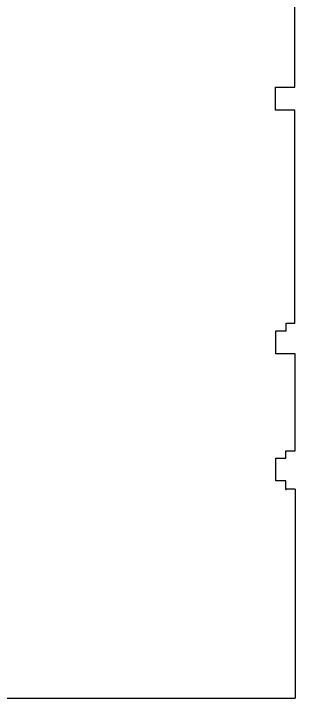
# Model space of a CAD drawing. Header units: millimetres. Extents: x -81576 to 1046824, y -248937 to 691537.
# Drawn here: x 180149 to 186821, y 242486 to 258699 of the extents above; entities that cross this region are included whole.
import ezdxf

# ---------------------------------------------------------------- set-up
doc = ezdxf.new("R2010")
doc.units = ezdxf.units.MM

msp = doc.modelspace()

# ---------------------------------------------------------------- linework, layer by layer
at = {"lineweight": 30}
for points in [[(186359.5, 248175.9), (186594.5, 248175.9), (186594.5, 248345.9), (186814.5, 248345.9), (186814.5, 250645.9), (186358.5, 250645.9), (186358.5, 251190.9), (186603.5, 251190.9), (186603.5, 251370.9), (186813.5, 251370.9), (186813.5, 256410.9), (186348.5, 256410.9), (186348.5, 256960.9), (186808.5, 256960.9), (186808.5, 259700.9)], [(171516.7, 250580.3), (171516.7, 242485.9), (186821.5, 242485.9)], [(186596.5, 247435.9), (186596.5, 247635.9), (186359.5, 247635.9), (186359.5, 248175.9)], [(186821.5, 247435.9), (186596.5, 247435.9)], [(186821.5, 247435.9), (186596.5, 247435.9), (186596.5, 247413.9)], [(186821.5, 247435.9), (186821.5, 242485.9)]]:
    msp.add_lwpolyline(points, dxfattribs=at)

doc.saveas('drawing.dxf')
